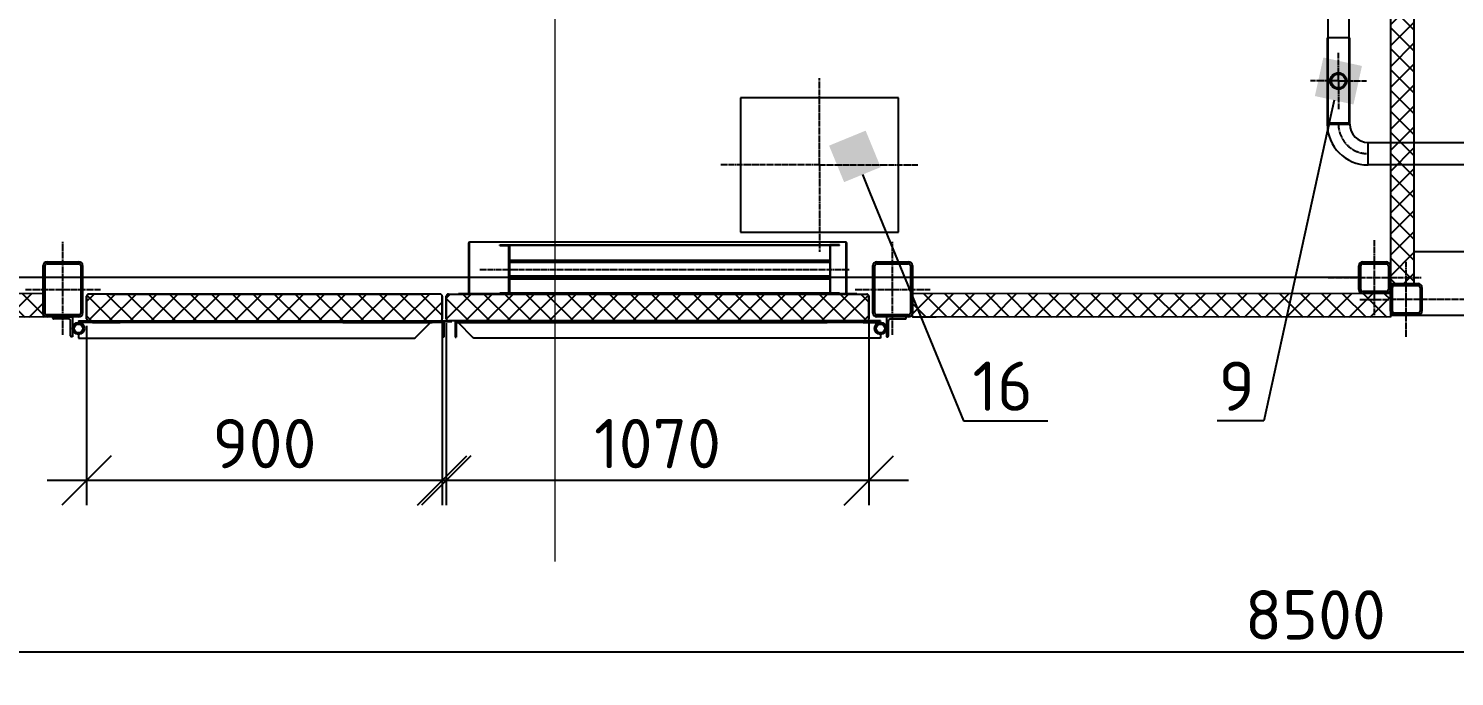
# Model space of a CAD drawing. Header units: millimetres. Extents: x 3795014 to 4300160, y 3869364 to 4016788.
# Drawn here: x 3862513 to 3866122, y 4007307 to 4008948 of the extents above; entities that cross this region are included whole.
import ezdxf
from ezdxf import colors
from ezdxf.entities.mleader import LeaderData, LeaderLine
from ezdxf.math import Vec2, Vec3

# ---------------------------------------------------------------- set-up
doc = ezdxf.new("R2010")
doc.units = ezdxf.units.MM
doc.set_wipeout_variables(frame=1)
for name, pattern in [('K5LT_AXLED', [19.5, 15, -1.5, 1.5, -1.5]), ('K5LT_BASIC', [0]), ('K5LT_THIN', [0]), ('K5LT_THIN_INCLUDED_TO_HATCHING', [0]), ('осевая2', [28.575, 19.05, -3.175, 3.175, -3.175])]:
    doc.linetypes.add(name, pattern=pattern)
doc.layers.get('Defpoints').update_dxf_attribs({"color": 3})
for name, color, linetype, lineweight in [('выноска', 7, 'Continuous', 18), ('оси', 7, 'осевая2', 13), ('размеры', 7, 'Continuous', 18)]:
    doc.layers.add(name, color=color, linetype=linetype, lineweight=lineweight)
doc.layers.add('Системный слой', color=7, linetype='Continuous')
doc.styles.add('ISOCPEUR', font='isocpeur.ttf')
doc.styles.add('ВНИПИТЕКСТ', font='isocpeui.ttf')
doc.styles.add('ГОСТ 2.304', font='isocpeur.ttf')
doc.dimstyles.new('СПДС$0', dxfattribs={"dimscale": 100, "dimtxt": 2.5, "dimasz": 2.5, "dimexe": 1.25, "dimexo": 0.004, "dimgap": 1, "dimtad": 1, "dimdec": 0, "dimtxsty": 'ВНИПИТЕКСТ', "dimblk": 'OBLIQUE', "dimcen": 0, "dimdle": 1.25, "dimclrd": 256, "dimclre": 256, "dimclrt": 256, "dimadec": 0, "dimazin": 2, "dimtfac": 1, "dimtdec": 0, "dimtmove": 1, "dimatfit": 3, "dimldrblk": 'NONE', "dimfxl": 1, "dimlwd": -1, "dimlwe": -1, "dimarcsym": 0})
pattern_1 = [(45, (3858796.43, 3999302.34), (-26.5165, 26.5165), []), (135, (3858796.43, 3999302.34), (-26.5165, -26.5165), [])]

# ---------------------------------------------------------------- blocks, each defined once
blk = doc.blocks.new('_Oblique')
at = {"color": 0, "linetype": 'ByBlock', "lineweight": -2}
blk.add_line((-0.5, -0.5), (0.5, 0.5), dxfattribs=at)
blk = doc.blocks.new('*D155')
at = {"layer": 'Defpoints', "color": 0, "lineweight": 20, "transparency": 16777216}
for p in [(3863559.6, 4008232.2), (3862659.6, 4008226.4), (3862659.6, 4007803)]:
    blk.add_point(p, dxfattribs=at)
at = {"layer": 'размеры', "color": 0, "lineweight": -2, "transparency": 16777216}
for p, q in [((3862659.6, 4008195.1), (3862659.6, 4007740.5)), ((3863559.6, 4008201), (3863559.6, 4007740.5)), ((3863659.6, 4007803), (3862559.6, 4007803))]:
    blk.add_line(p, q, dxfattribs=at)
at = {"layer": 'размеры', "color": 0, "lineweight": -2, "transparency": 16777216, "xscale": 125, "yscale": 125, "zscale": 125, "rotation": 180}
blk.add_blockref('_Oblique', (3862659.6, 4007803), dxfattribs=at)
at = {"layer": 'размеры', "color": 0, "lineweight": -2, "transparency": 16777216, "xscale": 125, "yscale": 125, "zscale": 125}
blk.add_blockref('_Oblique', (3863559.6, 4007803), dxfattribs=at)
at = {"layer": 'размеры', "color": 0, "transparency": 16777216, "insert": (3863109.6, 4007896.8), "char_height": 125, "attachment_point": 5, "style": 'ГОСТ 2.304'}
blk.add_mtext('\\A1;900', dxfattribs=at)
blk = doc.blocks.new('*D156')
at = {"layer": 'Defpoints', "color": 0, "lineweight": 20, "transparency": 16777216}
for p in [(3863569.6, 4008233.4), (3864639.6, 4008241.6), (3863569.6, 4007803)]:
    blk.add_point(p, dxfattribs=at)
at = {"layer": 'размеры', "color": 0, "lineweight": -2, "transparency": 16777216}
for p, q in [((3863569.6, 4008202.1), (3863569.6, 4007740.5)), ((3864639.6, 4008210.3), (3864639.6, 4007740.5)), ((3864739.6, 4007803), (3863469.6, 4007803))]:
    blk.add_line(p, q, dxfattribs=at)
at = {"layer": 'размеры', "color": 0, "lineweight": -2, "transparency": 16777216, "xscale": 125, "yscale": 125, "zscale": 125, "rotation": 180}
blk.add_blockref('_Oblique', (3863569.6, 4007803), dxfattribs=at)
at = {"layer": 'размеры', "color": 0, "lineweight": -2, "transparency": 16777216, "xscale": 125, "yscale": 125, "zscale": 125}
blk.add_blockref('_Oblique', (3864639.6, 4007803), dxfattribs=at)
at = {"layer": 'размеры', "color": 0, "transparency": 16777216, "insert": (3864104.6, 4007896.8), "char_height": 125, "attachment_point": 5, "style": 'ГОСТ 2.304'}
blk.add_mtext('\\A1;1070', dxfattribs=at)
blk = doc.blocks.new('_BoxFilled')
at = {"color": 0, "linetype": 'ByBlock', "lineweight": -2}
blk.add_line((-0.5, 0), (-1, 0), dxfattribs=at)
at = {"color": 0, "linetype": 'ByBlock', "lineweight": 20}
blk.add_solid([(-0.5, 0.5), (0.5, 0.5), (-0.5, -0.5), (0.5, -0.5)], dxfattribs=at)
blk = doc.blocks.new('*D158')
at = {"layer": 'Defpoints', "color": 0, "lineweight": 20, "transparency": 16777216}
for p in [(3861519.3, 4007501.9), (3870019.3, 4007426.7), (3870019.3, 4007369.3)]:
    blk.add_point(p, dxfattribs=at)
at = {"layer": 'размеры', "color": 0, "lineweight": -2, "transparency": 16777216}
for p, q in [((3861519.3, 4007470.7), (3861519.3, 4007306.8)), ((3861419.3, 4007369.3), (3870119.3, 4007369.3)), ((3870019.3, 4007395.4), (3870019.3, 4007306.8))]:
    blk.add_line(p, q, dxfattribs=at)
at = {"layer": 'размеры', "color": 0, "lineweight": -2, "transparency": 16777216, "xscale": 125, "yscale": 125, "zscale": 125, "rotation": 180}
blk.add_blockref('_Oblique', (3861519.3, 4007369.3), dxfattribs=at)
at = {"layer": 'размеры', "color": 0, "lineweight": -2, "transparency": 16777216, "xscale": 125, "yscale": 125, "zscale": 125}
blk.add_blockref('_Oblique', (3870019.3, 4007369.3), dxfattribs=at)
at = {"layer": 'размеры', "color": 0, "transparency": 16777216, "insert": (3865769.3, 4007463), "char_height": 125, "attachment_point": 5, "style": 'ГОСТ 2.304'}
blk.add_mtext('\\A1;8500', dxfattribs=at)

msp = doc.modelspace()

# ---------------------------------------------------------------- hatches: boundary and pattern name
at = {"layer": 'Системный слой'}
h = msp.add_hatch(dxfattribs=at)
h.set_pattern_fill('', color=256, scale=25, angle=45, style=0, pattern_type=0)
h.set_pattern_definition(pattern_1)
h.paths.add_polyline_path([(3866019.3, 4008302.2), (3866019.3, 4011007), (3866019.3, 4011038.2), (3866018.5, 4011040.5), (3866017, 4011041.7), (3865959.3, 4011041.7), (3865959.3, 4011032.1), (3865959.3, 4010972.1), (3865959.3, 4008347.2), (3865959.3, 4008302.2), (3865969.3, 4008302.2)])
h = msp.add_hatch(dxfattribs=at)
h.set_pattern_fill('', color=256, scale=25, angle=45, style=0, pattern_type=0)
h.set_pattern_definition(pattern_1)
h.paths.add_polyline_path([(3862549.6, 4008217.2), (3862549.6, 4008277.2), (3861519.3, 4008277.7), (3861519.3, 4008217.7)])
h = msp.add_hatch(dxfattribs=at)
h.set_pattern_fill('', color=256, scale=25, angle=45, style=0, pattern_type=0)
h.set_pattern_definition(pattern_1)
h.paths.add_polyline_path([(3862718.2, 4008275.6), (3862665.2, 4008275.6), (3862662.4, 4008274.8), (3862660.3, 4008272.7), (3862659.6, 4008270), (3862659.6, 4008213.2), (3862660.4, 4008210.3), (3862662.5, 4008208.3), (3862665.2, 4008207.6), (3863554, 4008207.6), (3863556.8, 4008208.4), (3863558.9, 4008210.5), (3863559.6, 4008213.2), (3863559.6, 4008270), (3863558.8, 4008272.8), (3863556.7, 4008274.9), (3863554, 4008275.6), (3863504.8, 4008275.6)])
h = msp.add_hatch(dxfattribs=at)
h.set_pattern_fill('', color=256, scale=25, angle=45, style=0, pattern_type=0)
h.set_pattern_definition(pattern_1)
h.paths.add_polyline_path([(3863624.4, 4008275.6), (3863575.2, 4008275.6), (3863572.4, 4008274.8), (3863570.3, 4008272.7), (3863569.6, 4008270), (3863569.6, 4008213.2), (3863570.4, 4008210.3), (3863572.5, 4008208.3), (3863575.2, 4008207.6), (3864634, 4008207.6), (3864636.8, 4008208.4), (3864638.9, 4008210.5), (3864639.6, 4008213.2), (3864639.6, 4008270), (3864638.8, 4008272.8), (3864636.7, 4008274.9), (3864634, 4008275.6), (3864589.7, 4008275.6)])
h = msp.add_hatch(dxfattribs=at)
h.set_pattern_fill('', color=256, scale=25, angle=45, style=0, pattern_type=0)
h.set_pattern_definition(pattern_1)
h.paths.add_polyline_path([(3865959.3, 4008217.1), (3865959.3, 4008277.1), (3864749.6, 4008277.6), (3864749.6, 4008217.6)])

# ---------------------------------------------------------------- linework, layer by layer
at = {"layer": 'выноска', "lineweight": 20}
msp.add_lwpolyline([(3863844.6, 4011517.9), (3863844.6, 4007598.4)], dxfattribs=at)
at = {"layer": 'оси', "ltscale": 25}
msp.add_line((3860719.3, 4008217.7), (3862609.5, 4008217.7), dxfattribs=at)
at = {"layer": 'Системный слой', "linetype": 'K5LT_BASIC'}
for p, q in [((3865801.8, 4008708.3), (3865801.8, 4010850.1)), ((3865853.8, 4010850.1), (3865853.8, 4008708.3)), ((3865856.3, 4008924.4), (3865799.3, 4008924.4)), ((3865799.3, 4008924.4), (3865799.3, 4008706.3)), ((3865856.3, 4008706.3), (3865856.3, 4008924.4)), ((3865799.3, 4008706.3), (3865856.3, 4008706.3)), ((3865853.8, 4008708.3), (3865801.8, 4008708.3)), ((3863626.1, 4008403.9), (3863626.1, 4008278.7)), ((3863627.6, 4008403.9), (3863627.6, 4008278.7)), ((3863627.7, 4008278.7), (3863627.7, 4008403.9)), ((3864580.2, 4008407.1), (3863629.2, 4008407.1)), ((3864581.8, 4008403.9), (3864581.8, 4008319.8)), ((3864581.9, 4008319.8), (3864581.9, 4008403.9)), ((3864583.4, 4008319.8), (3864583.4, 4008403.9)), ((3864581.8, 4008278.7), (3864581.8, 4008319.8)), ((3864581.9, 4008278.7), (3864581.9, 4008319.8)), ((3864583.4, 4008278.7), (3864583.4, 4008319.8)), ((3863600.6, 4008275.6), (3863600.6, 4008277.1)), ((3863600.6, 4008277.1), (3863600.7, 4008277.1)), ((3863600.6, 4008275.6), (3863600.7, 4008275.6)), ((3863600.7, 4008275.6), (3863600.7, 4008277.1)), ((3863600.7, 4008277.1), (3864585.3, 4008277.1)), ((3863600.7, 4008275.6), (3864540.9, 4008275.6)), ((3864585, 4008275.6), (3864538.9, 4008275.6)), ((3864585, 4008277.1), (3864608.9, 4008277.1)), ((3864585, 4008275.6), (3864608.9, 4008275.6)), ((3864585, 4008275.6), (3864585, 4008275.6)), ((3864585, 4008275.6), (3864585, 4008275.6)), ((3864608.9, 4008277.1), (3864608.9, 4008275.6))]:
    msp.add_line(p, q, dxfattribs=at)
at = {"layer": 'Системный слой', "linetype": 'K5LT_AXLED'}
for p, q in [((3865827.8, 4008815.4), (3865827.8, 4008886.4)), ((3864514.1, 4008602.8), (3864514.1, 4008822.8)), ((3865827.8, 4008815.4), (3865756.8, 4008815.4)), ((3865827.8, 4008815.4), (3865898.8, 4008815.4)), ((3865827.8, 4008815.4), (3865827.8, 4008744.4)), ((3864514.1, 4008602.8), (3864264.1, 4008602.8)), ((3864514.1, 4008602.8), (3864764.1, 4008602.8)), ((3864514.1, 4008602.8), (3864514.1, 4008382.8)), ((3865919.3, 4008222.2), (3865919.3, 4008412.2)), ((3862599.6, 4008172.6), (3862599.6, 4008407.6)), ((3864699.6, 4008172.6), (3864699.6, 4008407.6)), ((3865999.3, 4008167.2), (3865999.3, 4008357.2)), ((3863655.2, 4008338.1), (3864590.2, 4008338.1)), ((3865801.8, 4008317.2), (3866036.8, 4008317.2)), ((3862504.6, 4008287.6), (3862694.6, 4008287.6)), ((3864604.6, 4008287.6), (3864794.6, 4008287.6)), ((3865881.8, 4008262.1), (3866179.3, 4008262.8))]:
    msp.add_line(p, q, dxfattribs=at)
at = {"layer": 'Системный слой', "linetype": 'K5LT_THIN'}
for p, q in [((3864714.1, 4008772.8), (3864314.1, 4008772.8)), ((3864314.1, 4008772.8), (3864314.1, 4008432.8)), ((3864714.1, 4008432.8), (3864714.1, 4008772.8)), ((3864314.1, 4008432.8), (3864714.1, 4008432.8)), ((3863705.2, 4008400.6), (3863730.2, 4008400.6)), ((3863705.2, 4008398.6), (3863705.2, 4008400.6)), ((3864540.2, 4008398.6), (3863705.2, 4008398.6)), ((3863705.2, 4008398.6), (3863728.2, 4008398.6)), ((3863728.2, 4008398.6), (3863705.2, 4008398.6)), ((3863728.2, 4008277.6), (3863728.2, 4008398.6)), ((3863730.2, 4008400.6), (3863730.2, 4008275.6)), ((3864565.2, 4008400.6), (3864540.2, 4008400.6)), ((3864540.2, 4008395.6), (3864540.2, 4008275.6)), ((3864542.2, 4008277.6), (3864542.2, 4008398.6)), ((3864565.2, 4008398.6), (3864542.2, 4008398.6)), ((3864565.2, 4008398.6), (3864565.2, 4008400.6)), ((3869859.3, 4008382.2), (3866019.3, 4008382.2)), ((3862549.6, 4008227.6), (3862549.6, 4008347.6)), ((3862554.6, 4008227.6), (3862554.6, 4008347.6)), ((3862559.6, 4008357.6), (3862639.6, 4008357.6)), ((3862559.6, 4008352.6), (3862639.6, 4008352.6)), ((3862644.6, 4008347.6), (3862644.6, 4008227.6)), ((3862649.6, 4008347.6), (3862649.6, 4008227.6)), ((3863730.2, 4008361.6), (3864540.2, 4008361.6)), ((3864540.2, 4008355.6), (3863730.2, 4008355.6)), ((3864649.6, 4008227.6), (3864649.6, 4008347.6)), ((3864654.6, 4008227.6), (3864654.6, 4008347.6)), ((3864659.6, 4008357.6), (3864739.6, 4008357.6)), ((3864659.6, 4008352.6), (3864739.6, 4008352.6)), ((3864744.6, 4008347.6), (3864744.6, 4008227.6)), ((3864749.6, 4008347.6), (3864749.6, 4008227.6)), ((3865879.3, 4008287.2), (3865879.3, 4008347.2)), ((3865884.3, 4008287.2), (3865884.3, 4008347.2)), ((3865889.3, 4008357.2), (3865949.3, 4008357.2)), ((3865889.3, 4008352.2), (3865949.3, 4008352.2)), ((3865954.3, 4008347.2), (3865954.3, 4008287.2)), ((3865959.3, 4008347.2), (3865959.3, 4008287.2)), ((3864827.5, 4008317.7), (3861659.3, 4008317.7)), ((3864540.2, 4008320.6), (3863730.2, 4008320.6)), ((3863730.2, 4008314.6), (3864540.2, 4008314.6)), ((3865879.3, 4008317.2), (3864800, 4008317.7)), ((3862659.6, 4008213.2), (3862659.6, 4008270)), ((3862659.6, 4008270), (3862659.6, 4008213.2)), ((3862718.2, 4008275.6), (3862665.2, 4008275.6)), ((3863554, 4008275.6), (3862665.2, 4008275.6)), ((3862718.2, 4008275.6), (3863504.8, 4008275.6)), ((3863554, 4008275.6), (3863504.8, 4008275.6)), ((3863559.6, 4008270), (3863559.6, 4008213.2)), ((3863559.6, 4008270), (3863559.6, 4008213.2)), ((3863559.6, 4008213.2), (3863559.6, 4008270)), ((3863569.6, 4008270), (3863569.6, 4008213.2)), ((3863569.6, 4008270), (3863569.6, 4008213.2)), ((3863569.6, 4008213.2), (3863569.6, 4008270)), ((3863575.2, 4008275.6), (3863624.4, 4008275.6)), ((3863575.2, 4008275.6), (3864634, 4008275.6)), ((3864589.7, 4008275.6), (3863624.4, 4008275.6)), ((3864540.2, 4008277.6), (3863705.2, 4008277.6)), ((3863705.2, 4008277.6), (3863728.2, 4008277.6)), ((3863705.2, 4008275.6), (3863705.2, 4008277.6)), ((3863728.2, 4008277.6), (3863705.2, 4008277.6)), ((3863730.2, 4008275.6), (3863705.2, 4008275.6)), ((3864540.2, 4008275.6), (3864565.2, 4008275.6)), ((3864565.2, 4008277.6), (3864542.2, 4008277.6)), ((3864565.2, 4008275.6), (3864565.2, 4008277.6)), ((3864589.7, 4008275.6), (3864634, 4008275.6)), ((3864639.6, 4008213.2), (3864639.6, 4008270)), ((3864639.6, 4008270), (3864639.6, 4008213.2)), ((3865949.3, 4008282.2), (3865889.3, 4008282.2)), ((3865949.3, 4008277.2), (3865889.3, 4008277.2)), ((3865959.3, 4008232.2), (3865959.3, 4008292.2)), ((3865964.3, 4008232.2), (3865964.3, 4008292.2)), ((3865969.3, 4008302.2), (3866029.3, 4008302.2)), ((3865969.3, 4008297.2), (3866029.3, 4008297.2)), ((3866034.3, 4008292.2), (3866034.3, 4008232.2)), ((3866039.3, 4008292.2), (3866039.3, 4008232.2)), ((3862639.6, 4008222.6), (3862559.6, 4008222.6)), ((3862639.6, 4008217.6), (3862559.6, 4008217.6)), ((3862574.1, 4008217.6), (3862624.1, 4008217.6)), ((3862574.1, 4008214.4), (3862574.1, 4008217.6)), ((3862613.6, 4008212.6), (3862575.9, 4008212.6)), ((3862619.1, 4008169.4), (3862619.1, 4008207.1)), ((3862624.1, 4008217.6), (3862624.1, 4008167.6)), ((3862624.1, 4008217.6), (3862624.1, 4008167.6)), ((3862639.1, 4008207.6), (3862659.1, 4008207.6)), ((3862639.1, 4008207.6), (3862639.1, 4008206.1)), ((3862639.1, 4008206.1), (3862659.1, 4008206.1)), ((3862674.6, 4008203.6), (3862639.1, 4008203.6)), ((3862659.1, 4008207.6), (3863583.9, 4008207.6)), ((3862659.1, 4008206.1), (3863583.9, 4008206.1)), ((3862674.6, 4008206.1), (3862674.6, 4008203.6)), ((3862674.6, 4008203.6), (3862744.1, 4008203.6)), ((3863563.9, 4008203.6), (3862744.1, 4008203.6)), ((3863308.1, 4008206.1), (3863308.1, 4008203.6)), ((3863308.1, 4008203.6), (3863533.9, 4008203.6)), ((3863491.2, 4008165.1), (3863529.6, 4008203.6)), ((3863533.9, 4008206.1), (3863533.9, 4008203.6)), ((3863560.9, 4008206.1), (3863560.9, 4008166.1)), ((3863563.9, 4008206.1), (3863563.9, 4008166.1)), ((3864648.8, 4008207.6), (3863575.2, 4008207.6)), ((3863583.9, 4008206.1), (3863583.9, 4008207.6)), ((3863592.3, 4008207.6), (3863592.3, 4008166.1)), ((3864648.8, 4008206.1), (3863595.3, 4008206.1)), ((3863595.3, 4008206.1), (3863595.3, 4008166.1)), ((3863715.3, 4008203.6), (3863595.3, 4008203.6)), ((3863595.3, 4008203.6), (3864533.8, 4008203.6)), ((3863638, 4008165.1), (3863599.6, 4008203.6)), ((3863715.3, 4008206.1), (3863715.3, 4008203.6)), ((3864624.6, 4008203.6), (3864533.8, 4008203.6)), ((3864624.6, 4008206.1), (3864624.6, 4008203.6)), ((3864624.6, 4008203.6), (3864668.8, 4008203.6)), ((3864668.8, 4008207.6), (3864648.8, 4008207.6)), ((3864668.8, 4008206.1), (3864648.8, 4008206.1)), ((3864739.6, 4008222.6), (3864659.6, 4008222.6)), ((3864739.6, 4008217.6), (3864659.6, 4008217.6)), ((3864668.8, 4008207.6), (3864668.8, 4008206.1)), ((3864733.8, 4008217.6), (3864683.8, 4008217.6)), ((3864683.8, 4008217.6), (3864683.8, 4008167.6)), ((3864683.8, 4008217.6), (3864683.8, 4008167.6)), ((3864688.8, 4008169.4), (3864688.8, 4008207.1)), ((3864694.3, 4008212.6), (3864732, 4008212.6)), ((3864733.8, 4008214.4), (3864733.8, 4008217.6)), ((3864749.6, 4008217.6), (3864809.6, 4008217.6)), ((3865959.3, 4008222.2), (3870007.4, 4008222.2)), ((3866029.3, 4008227.2), (3865969.3, 4008227.2)), ((3866029.3, 4008222.2), (3865969.3, 4008222.2)), ((3862624.1, 4008167.6), (3862620.9, 4008167.6)), ((3862639.1, 4008173.6), (3862639.1, 4008169.2)), ((3862639.1, 4008169.2), (3862639.1, 4008163.6)), ((3862639.1, 4008163.6), (3863489.6, 4008163.6)), ((3863489.6, 4008163.6), (3863491.2, 4008165.1)), ((3863563.9, 4008166.1), (3863560.9, 4008166.1)), ((3863592.3, 4008166.1), (3863595.3, 4008166.1)), ((3863639.6, 4008163.6), (3863638, 4008165.1)), ((3864668.8, 4008163.6), (3863639.6, 4008163.6)), ((3864668.8, 4008173.6), (3864668.8, 4008169.2)), ((3864668.8, 4008169.2), (3864668.8, 4008163.6)), ((3864683.8, 4008167.6), (3864687, 4008167.6))]:
    msp.add_line(p, q, dxfattribs=at)
for points in [[(3865959.3, 4008302.2), (3866019.3, 4008302.2), (3866019.3, 4011041.7), (3865959.3, 4011041.7)], [(3862549.6, 4008217.2), (3861519.3, 4008217.7), (3861519.3, 4008277.7), (3862549.6, 4008277.2)], [(3865959.3, 4008217.1), (3864749.6, 4008217.6), (3864749.6, 4008277.6), (3865959.3, 4008277.1)]]:
    msp.add_lwpolyline(points, close=True, dxfattribs=at)
at = {"layer": 'Системный слой', "linetype": 'K5LT_BASIC'}
msp.add_lwpolyline([(3865902.8, 4008659.8), (3866176.3, 4008659.8), (3866176.3, 4008602.8), (3865902.8, 4008602.8)], close=True, dxfattribs=at)
at = {"layer": 'Системный слой', "linetype": 'K5LT_THIN'}
msp.add_lwpolyline([(3863705.2, 4008400.6), (3864540.2, 4008400.6), (3864540.2, 4008275.6), (3863705.2, 4008275.6)], dxfattribs=at)
at = {"layer": 'Системный слой', "linetype": 'K5LT_BASIC'}
for radius in [21, 17.7]:
    msp.add_circle((3865827.8, 4008815.4), radius, dxfattribs=at)
at = {"layer": 'Системный слой', "linetype": 'K5LT_THIN'}
for centre, radius in [((3862639.1, 4008188.6), 15), ((3862639.1, 4008188.6), 11), ((3864668.8, 4008188.6), 15), ((3864668.8, 4008188.6), 11)]:
    msp.add_circle(centre, radius, dxfattribs=at)
at = {"layer": 'Системный слой', "linetype": 'K5LT_BASIC'}
for centre, radius, start, end in [((3863629.2, 4008403.9), 3.14, 90, 180), ((3863629.2, 4008403.9), 1.64, 160.4058, 180), ((3864580.2, 4008403.9), 3.14, 0, 90), ((3864580.2, 4008403.9), 1.64, 0, 19.5947), ((3863624.5, 4008278.7), 1.64, 270, 0), ((3863624.5, 4008278.7), 3.14, 352.6053, 0), ((3864585, 4008278.7), 3.14, 180, 270), ((3864585, 4008278.7), 3.14, 180, 270), ((3864585, 4008278.7), 1.64, 180, 270)]:
    msp.add_arc(centre, radius, start, end, dxfattribs=at)
at = {"layer": 'Системный слой', "linetype": 'K5LT_THIN'}
for centre, radius, start, end in [((3862559.6, 4008347.6), 10, 90, 180), ((3862559.6, 4008347.6), 5, 90, 180), ((3862639.6, 4008347.6), 10, 0, 90), ((3862639.6, 4008347.6), 5, 0, 90), ((3864659.6, 4008347.6), 10, 90, 180), ((3864659.6, 4008347.6), 5, 90, 180), ((3864739.6, 4008347.6), 10, 0, 90), ((3864739.6, 4008347.6), 5, 0, 90), ((3865889.3, 4008347.2), 10, 90, 180), ((3865889.3, 4008347.2), 5, 90, 180), ((3865949.3, 4008347.2), 10, 0, 90), ((3865949.3, 4008347.2), 5, 0, 90), ((3862665.2, 4008270), 5.63, 90, 180), ((3862665.2, 4008270), 5.63, 90, 180), ((3863554, 4008270), 5.63, 0, 90), ((3863554, 4008270), 5.63, 0, 90), ((3863575.2, 4008270), 5.63, 90, 180), ((3863575.2, 4008270), 5.63, 90, 180), ((3864634, 4008270), 5.63, 0, 90), ((3864634, 4008270), 5.63, 0, 90), ((3865889.3, 4008287.2), 10, 180, 270), ((3865889.3, 4008287.2), 5, 180, 270), ((3865949.3, 4008287.2), 5, 270, 0), ((3865949.3, 4008287.2), 10, 270, 0), ((3865969.3, 4008292.2), 10, 90, 180), ((3865969.3, 4008292.2), 5, 90, 180), ((3866029.3, 4008292.2), 10, 0, 90), ((3866029.3, 4008292.2), 5, 0, 90), ((3865969.3, 4008232.2), 10, 180, 270), ((3865969.3, 4008232.2), 5, 180, 270), ((3866029.3, 4008232.2), 5, 270, 0), ((3866029.3, 4008232.2), 10, 270, 0), ((3862559.6, 4008227.6), 10, 180, 270), ((3862559.6, 4008227.6), 5, 180, 270), ((3862575.9, 4008214.4), 1.8, 180, 270), ((3862613.6, 4008207.1), 5.5, 0, 90), ((3862639.6, 4008227.6), 5, 270, 0), ((3862639.6, 4008227.6), 10, 270, 0), ((3862665.2, 4008213.2), 5.63, 180, 270), ((3862665.2, 4008213.2), 5.63, 180, 270), ((3863554, 4008213.2), 5.63, 270, 0), ((3863554, 4008213.2), 5.63, 270, 0), ((3863575.2, 4008213.2), 5.63, 180, 270), ((3863575.2, 4008213.2), 5.63, 180, 270), ((3864634, 4008213.2), 5.63, 270, 0), ((3864634, 4008213.2), 5.63, 270, 0), ((3864659.6, 4008227.6), 10, 180, 270), ((3864659.6, 4008227.6), 5, 180, 270), ((3864694.3, 4008207.1), 5.5, 90, 180), ((3864732, 4008214.4), 1.8, 270, 0), ((3864739.6, 4008227.6), 5, 270, 0), ((3864739.6, 4008227.6), 10, 270, 0), ((3862620.9, 4008169.4), 1.8, 180, 270), ((3864687, 4008169.4), 1.8, 270, 0)]:
    msp.add_arc(centre, radius, start, end, dxfattribs=at)
at = {"layer": 'Системный слой', "linetype": 'K5LT_THIN_INCLUDED_TO_HATCHING'}
msp.add_arc((3864581.8, 4008278.7), 41.1, 87.8079, 89.9013, dxfattribs=at)
at = {"layer": 'Системный слой', "linetype": 'K5LT_BASIC'}
for points, weights in [([(3863627.7, 4008403.9), (3863627.7, 4008405.8), (3863628.3, 4008407.1), (3863629.2, 4008407.1)], [1, 0.80473785412, 0.80473785412, 1]), ([(3864580.2, 4008407.1), (3864581.2, 4008407.1), (3864581.8, 4008405.8), (3864581.8, 4008403.9)], [1, 0.804737854124, 0.804737854124, 1]), ([(3863627.7, 4008278.7), (3863627.7, 4008277.8), (3863626.4, 4008277.1), (3863624.5, 4008277.1)], [1, 0.804737854122, 0.804737854122, 1])]:
    msp.add_rational_spline(points, weights, degree=3, dxfattribs=at)
msp.add_open_spline([(3864581.8, 4008278.7), (3864581.8, 4008278.7), (3864581.8, 4008278.5), (3864581.9, 4008278.4), (3864581.9, 4008278.3), (3864581.9, 4008278.3)], degree=3, knots=[0, 0, 0, 0, 3.198149, 4.882874, 6, 6, 6, 6], dxfattribs=at)

# ---------------------------------------------------------------- dimensions: what is measured, and where the dimension line sits
at = {"layer": 'размеры'}
for base, p1, p2, picture, middle in [((3862659.6, 4007803), (3863559.6, 4008232.2), (3862659.6, 4008226.4), '*D155', (3863109.6, 4007803)), ((3863569.6, 4007803), (3864639.6, 4008241.6), (3863569.6, 4008233.4), '*D156', (3864104.6, 4007803))]:
    dim = msp.add_linear_dim(base=base, p1=p1, p2=p2, dimstyle='СПДС$0', override={"dimscale": 50, "dimexo": 0.625, "dimgap": 0.625, "dimrnd": 0.001, "dimtxsty": 'ГОСТ 2.304', "dimcen": 2.5, "dimdle": 2, "dimclrd": 0, "dimclre": 0, "dimclrt": 0, "dimtfac": 0.75, "dimtolj": 1, "dimlwd": -2, "dimlwe": -2, "dimarcsym": 1}, dxfattribs=at)
    dim.commit()
    dim.dimension.update_dxf_attribs({"geometry": picture, "text_midpoint": middle, "dimtype": 160})
dim = msp.add_linear_dim(base=(3870019.3, 4007369.3), p1=(3861519.3, 4007501.9), p2=(3870019.3, 4007426.7), dimstyle='СПДС$0', override={"dimscale": 50, "dimexo": 0.625, "dimgap": 0.625, "dimrnd": 0.001, "dimtxsty": 'ГОСТ 2.304', "dimcen": 2.5, "dimdle": 2, "dimclrd": 0, "dimclre": 0, "dimclrt": 0, "dimtfac": 0.75, "dimtolj": 1, "dimlwd": -2, "dimlwe": -2, "dimarcsym": 1}, dxfattribs=at)
dim.commit()
dim.dimension.update_dxf_attribs({"geometry": '*D158', "text_midpoint": (3865769.3, 4007463)})

# ---------------------------------------------------------------- leaders
at = {"layer": 'выноска', "lineweight": 20, "ltscale": 100}
ml = msp.add_multileader_mtext('Standard', dxfattribs=at)
ml.set_content('16', color=256, style='ISOCPEUR')
ml.set_leader_properties()
ml.set_arrow_properties(name='BOXFILLED')
ml.build(insert=Vec2(0, 0))
ml.multileader.update_dxf_attribs({"text_left_attachment_type": 6, "text_right_attachment_type": 6, "dogleg_length": 0.36, "arrow_head_size": 100, "scale": 50})
ctx = ml.context
ctx.base_point, ctx.scale, ctx.char_height, ctx.arrow_head_size, ctx.landing_gap_size, ctx.plane_origin = Vec3(3864896.9, 4007954.8), 50, 125, 100, 4.5, Vec3(3865252.3, 4007454.1)
ctx.left_attachment, ctx.right_attachment = 6, 6
notes = []
notes.append((ctx, [(1, (1, 1, 0), (3864878.9, 4007954.8), (1, 0), 18, [(0, [(3864604, 4008624.4)], 0, [])])]))
ctx.mtext.insert, ctx.mtext.flow_direction = Vec3(3864901.4, 4008104.8), 5
for ctx, leaders in notes:
    for number, flags, end, landing, length, lines in leaders:
        leader = LeaderData()
        leader.index, (leader.has_last_leader_line, leader.has_dogleg_vector, leader.attachment_direction) = number, flags
        leader.last_leader_point, leader.dogleg_vector, leader.dogleg_length = Vec3(end), Vec3(landing), length
        for number, points, colour, breaks in lines:
            line = LeaderLine()
            line.index, line.vertices, line.color, line.breaks = number, Vec3.list(points), colors.encode_raw_color(colour), breaks
            leader.lines.append(line)
        ctx.leaders.append(leader)

# ---------------------------------------------------------------- next in the draw order: wipeouts: each hides what was drawn before it
msp.add_wipeout([(3865902.8, 4008602.8), (3865902.8, 4008659.8), (3865902.8, 4008659.8), (3865894.3, 4008660.6), (3865894.3, 4008660.6), (3865886, 4008663), (3865886, 4008663), (3865878.3, 4008666.8), (3865878.3, 4008666.8), (3865871.4, 4008672.1), (3865871.4, 4008672.1), (3865865.6, 4008678.4), (3865865.6, 4008678.4), (3865861.1, 4008685.8), (3865861.1, 4008685.8), (3865858, 4008693.8), (3865858, 4008693.8), (3865856.5, 4008702.3), (3865856.5, 4008702.3), (3865856.3, 4008706.3), (3865856.3, 4008706.3), (3865799.3, 4008706.3), (3865799.3, 4008706.3), (3865800.1, 4008693.5), (3865800.1, 4008693.5), (3865802.5, 4008680.9), (3865802.5, 4008680.9), (3865806.5, 4008668.6), (3865806.5, 4008668.6), (3865811.9, 4008656.9), (3865811.9, 4008656.9), (3865818.7, 4008646), (3865818.7, 4008646), (3865826.8, 4008636.1), (3865826.8, 4008636.1), (3865836.1, 4008627.2), (3865836.1, 4008627.2), (3865846.5, 4008619.5), (3865846.5, 4008619.5), (3865857.7, 4008613.2), (3865857.7, 4008613.2), (3865869.6, 4008608.3), (3865869.6, 4008608.3), (3865882, 4008605), (3865882, 4008605), (3865894.7, 4008603.1), (3865894.7, 4008603.1)]).dxf.layer = 'Системный слой'

# ---------------------------------------------------------------- next in the draw order: linework, layer by layer
at = {"layer": 'Системный слой', "linetype": 'K5LT_BASIC'}
for p, q in [((3865799.3, 4008706.3), (3865856.3, 4008706.3)), ((3865902.8, 4008602.8), (3865902.8, 4008659.8))]:
    msp.add_line(p, q, dxfattribs=at)
at = {"layer": 'Системный слой', "linetype": 'K5LT_AXLED'}
for p, q in [((3865827.8, 4008706.3), (3865827.8, 4008708.3)), ((3865904.8, 4008631.3), (3865902.8, 4008631.3))]:
    msp.add_line(p, q, dxfattribs=at)
at = {"layer": 'Системный слой', "linetype": 'K5LT_BASIC'}
for radius in [103.5, 46.5]:
    msp.add_arc((3865902.8, 4008706.3), radius, 180, 270, dxfattribs=at)
at = {"layer": 'Системный слой', "linetype": 'K5LT_AXLED'}
msp.add_arc((3865902.8, 4008706.3), 75, 180, 270, dxfattribs=at)

# ---------------------------------------------------------------- next in the draw order: leaders
at = {"layer": 'выноска', "lineweight": 20, "ltscale": 100}
ml = msp.add_multileader_mtext('Standard', dxfattribs=at)
ml.set_content('9', color=256, style='ISOCPEUR')
ml.set_leader_properties()
ml.set_arrow_properties(name='BOXFILLED')
ml.build(insert=Vec2(0, 0))
ml.multileader.update_dxf_attribs({"text_left_attachment_type": 6, "text_right_attachment_type": 6, "dogleg_length": 0.36, "arrow_head_size": 100, "scale": 50})
ctx = ml.context
ctx.base_point, ctx.scale, ctx.char_height, ctx.arrow_head_size, ctx.landing_gap_size, ctx.plane_origin = Vec3(3865549.6, 4007954.8), 50, 125, 100, 4.5, Vec3(3865842.5, 4007454.1)
ctx.left_attachment, ctx.right_attachment, ctx.text_align_type = 6, 6, 2
notes = []
notes.append((ctx, [(0, (1, 1, 0), (3865639.1, 4007954.8), (-1, 0), 18, [(0, [(3865827.8, 4008815.4)], 0, [])])]))
ctx.mtext.insert, ctx.mtext.alignment, ctx.mtext.flow_direction = Vec3(3865616.6, 4008104.8), 3, 5
for ctx, leaders in notes:
    for number, flags, end, landing, length, lines in leaders:
        leader = LeaderData()
        leader.index, (leader.has_last_leader_line, leader.has_dogleg_vector, leader.attachment_direction) = number, flags
        leader.last_leader_point, leader.dogleg_vector, leader.dogleg_length = Vec3(end), Vec3(landing), length
        for number, points, colour, breaks in lines:
            line = LeaderLine()
            line.index, line.vertices, line.color, line.breaks = number, Vec3.list(points), colors.encode_raw_color(colour), breaks
            leader.lines.append(line)
        ctx.leaders.append(leader)

doc.saveas('drawing.dxf')
